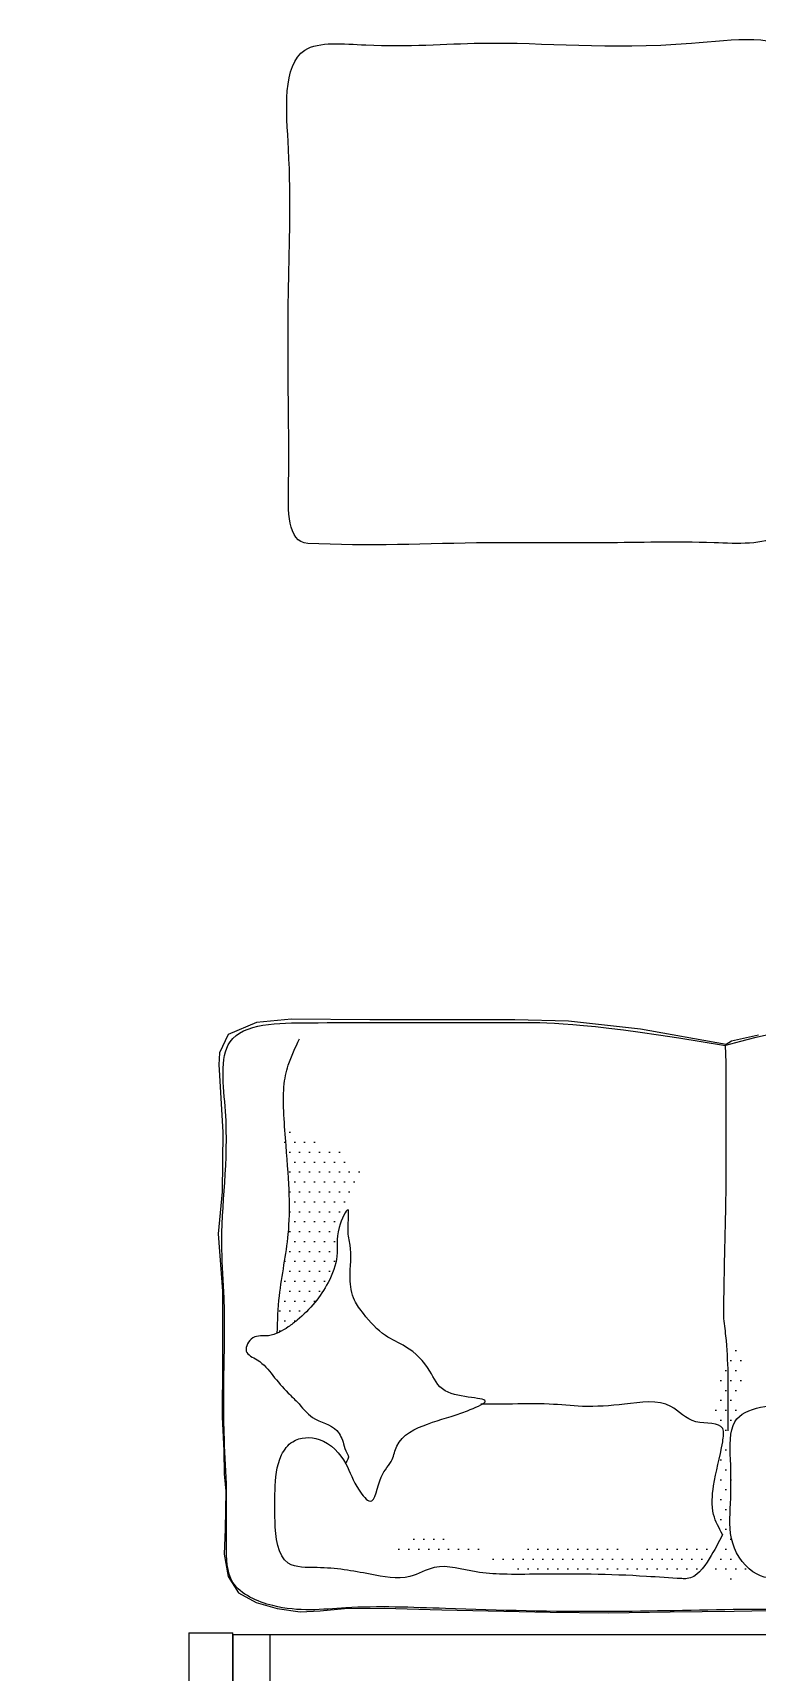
# Model space of a CAD drawing. Header units: millimetres. Extents: x 2377 to 4712, y -254 to 3188.
# Drawn here: x 3126.75 to 3141.9, y 1437.16 to 1471.46 of the extents above; entities that cross this region are included whole.
import ezdxf

# ---------------------------------------------------------------- set-up
doc = ezdxf.new("R2010")
doc.units = ezdxf.units.MM
doc.layers.add('Mobiliario', color=254, linetype='Continuous')
pattern_1 = [(360, (-19453.35559, 15302.65434), (0.1038436605, 0.207687321), [0, -0.207687321])]

msp = doc.modelspace()

# ---------------------------------------------------------------- hatches: boundary and pattern name
at = {"layer": 'Mobiliario', "transparency": 33554687}
h = msp.add_hatch(dxfattribs=at)
h.set_pattern_fill('DOTS', color=256, scale=0.130827, style=0)
h.set_pattern_definition(pattern_1)
edge = h.paths.add_edge_path()
edge.add_spline(control_points=[(3131.861, 1444.251), (3131.942, 1444.286), (3132.086, 1444.378), (3132.356, 1444.579), (3132.655, 1444.88), (3132.953, 1445.318), (3133.169, 1445.888), (3133.056, 1446.326), (3133.3, 1446.831), (3133.337, 1446.835)], knot_values=[3.681648, 3.681648, 3.681648, 3.681648, 3.721851, 3.757198, 3.837171, 3.913615, 4.002995, 4.095118, 4.156003, 4.156003, 4.156003, 4.156003], degree=3, periodic=0)
edge.add_spline(control_points=[(3133.337, 1446.835), (3133.502, 1447.128), (3133.741, 1447.551), (3133.218, 1448.073), (3132.622, 1448.228), (3132.196, 1448.474), (3131.992, 1448.592)], knot_values=[0, 0, 0, 0, 0.131695, 0.189836, 0.306557, 0.413914, 0.413914, 0.413914, 0.413914], degree=3, periodic=0)
edge.add_spline(control_points=[(3131.992, 1448.592), (3131.982, 1448.362), (3132.096, 1447.605), (3132.166, 1446.41), (3131.897, 1445.208), (3131.865, 1444.512), (3131.861, 1444.251)], knot_values=[0.452649, 0.452649, 0.452649, 0.452649, 0.558769, 0.799099, 0.998943, 1.118697, 1.118697, 1.118697, 1.118697], degree=3, periodic=0)
h = msp.add_hatch(dxfattribs=at)
h.set_pattern_fill('DOTS', color=256, scale=0.130827, style=0)
h.set_pattern_definition([(360, (-19452.7511, 15302.65434), (0.1038436605, 0.207687321), [0, -0.207687321])])
edge = h.paths.add_edge_path()
edge.add_spline(control_points=[(3141.155, 1440.041), (3141.127, 1439.866), (3141.087, 1439.623), (3140.945, 1439.413), (3140.899, 1439.36)], knot_values=[0, 0, 0, 0, 0.080563, 0.111589, 0.111589, 0.111589, 0.111589], degree=3, periodic=0)
edge.add_spline(control_points=[(3140.899, 1439.36), (3140.98, 1439.263), (3141.113, 1439.104), (3141.498, 1439.109), (3141.734, 1439.168), (3141.898, 1439.208)], knot_values=[0, 0, 0, 0, 0.054121, 0.08915, 0.167138, 0.167138, 0.167138, 0.167138], degree=3, periodic=0)
edge.add_spline(control_points=[(3141.898, 1439.208), (3141.897, 1439.208), (3141.653, 1439.303), (3141.281, 1439.859), (3141.353, 1440.725), (3141.357, 1441.539), (3141.294, 1442.271), (3141.511, 1442.498), (3141.563, 1442.539)], knot_values=[1.511928, 1.511928, 1.511928, 1.511928, 1.512363, 1.638201, 1.765577, 1.906885, 2.027828, 2.059082, 2.059082, 2.059082, 2.059082], degree=3, periodic=0)
edge.add_spline(control_points=[(3141.563, 1442.539), (3141.537, 1442.643), (3141.499, 1442.796), (3141.529, 1443.05), (3141.627, 1443.287), (3141.539, 1443.61), (3141.611, 1443.884), (3141.585, 1444.058), (3141.578, 1444.109)], knot_values=[0, 0, 0, 0, 0.048558, 0.071367, 0.116584, 0.162079, 0.218878, 0.242488, 0.242488, 0.242488, 0.242488], degree=3, periodic=0)
edge.add_spline(control_points=[(3141.578, 1444.109), (3141.559, 1444.089), (3141.468, 1443.976), (3141.38, 1443.701), (3141.152, 1443.624), (3141.031, 1443.605)], knot_values=[0.818516, 0.818516, 0.818516, 0.818516, 0.831378, 0.885814, 0.938551, 0.938551, 0.938551, 0.938551], degree=3, periodic=0)
edge.add_spline(control_points=[(3141.031, 1443.605), (3141.043, 1443.546), (3141.064, 1443.447), (3141.051, 1443.228), (3141.091, 1443.008), (3141.005, 1442.697), (3141.018, 1442.494), (3141.027, 1442.35)], knot_values=[0, 0, 0, 0, 0.027242, 0.046133, 0.100301, 0.127225, 0.192645, 0.192645, 0.192645, 0.192645], degree=3, periodic=0)
edge.add_spline(control_points=[(3141.027, 1442.35), (3141.085, 1442.332), (3141.203, 1442.263), (3141.103, 1441.726), (3141.119, 1441.177), (3141.09, 1440.515), (3141.136, 1440.179), (3141.155, 1440.041)], knot_values=[0, 0, 0, 0, 0.027981, 0.070374, 0.21186, 0.303711, 0.367692, 0.367692, 0.367692, 0.367692], degree=3, periodic=0)
h = msp.add_hatch(dxfattribs=at)
h.set_pattern_fill('DOTS', color=256, scale=0.130827, style=0)
h.set_pattern_definition(pattern_1)
edge = h.paths.add_edge_path()
edge.add_spline(control_points=[(3140.639, 1439.4), (3140.65, 1439.406), (3140.766, 1439.482), (3141.04, 1439.793), (3140.069, 1439.903), (3139.509, 1439.64), (3138.655, 1439.817), (3137.904, 1439.822), (3136.939, 1439.732), (3135.812, 1439.626), (3134.864, 1440.244), (3134.185, 1439.618), (3135.313, 1439.621), (3135.843, 1439.619), (3136.605, 1439.423), (3136.825, 1439.248), (3136.922, 1439.206)], knot_values=[0.056981, 0.056981, 0.056981, 0.056981, 0.06189, 0.111704, 0.199612, 0.342595, 0.445339, 0.576251, 0.69133, 0.888594, 1.091803, 1.131101, 1.196844, 1.416016, 1.489704, 1.540166, 1.540166, 1.540166, 1.540166], degree=3, periodic=0)
edge.add_spline(control_points=[(3136.922, 1439.206), (3137.054, 1439.206), (3137.283, 1439.209), (3137.512, 1439.211), (3137.609, 1439.212)], knot_values=[0.718639, 0.718639, 0.718639, 0.718639, 0.779129, 0.823446, 0.823446, 0.823446, 0.823446], degree=3, periodic=0)
edge.add_spline(control_points=[(3137.609, 1439.212), (3137.648, 1439.219), (3137.942, 1439.272), (3138.755, 1439.28), (3139.788, 1439.174), (3140.409, 1439.229), (3140.854, 1439.363), (3140.697, 1439.394), (3140.639, 1439.4)], knot_values=[1.646059, 1.646059, 1.646059, 1.646059, 1.663729, 1.776794, 2.033298, 2.084002, 2.130605, 2.148665, 2.148665, 2.148665, 2.148665], degree=3, periodic=0)

# ---------------------------------------------------------------- linework, layer by layer
at = {"transparency": 33554687}
for p, q in [((3164.455, 1437.941), (3130.933, 1437.941)), ((3131.705, 1437.941), (3130.933, 1437.941)), ((3130.933, 1437.941), (3130.933, 1436.082)), ((3131.705, 1437.941), (3131.705, 1436.082))]:
    msp.add_line(p, q, dxfattribs=at)
at = {"layer": 'Mobiliario', "transparency": 33554687}
for p, q in [((3130.012, 1437.98), (3130.012, 1418.165)), ((3130.012, 1437.98), (3130.933, 1437.98)), ((3130.933, 1418.25), (3130.933, 1437.98))]:
    msp.add_line(p, q, dxfattribs=at)
msp.add_lwpolyline([(3141.927, 1450.49), (3141.36, 1450.366), (3141.249, 1450.296), (3139.458, 1450.615), (3137.951, 1450.781), (3136.826, 1450.809), (3133.798, 1450.809), (3132.158, 1450.823), (3131.425, 1450.754), (3130.831, 1450.504), (3130.651, 1450.117), (3130.637, 1449.868), (3130.648, 1449.766), (3130.726, 1448.46), (3130.706, 1447.211), (3130.628, 1446.334), (3130.719, 1445.13), (3130.719, 1444.82), (3130.719, 1443.646), (3130.708, 1442.503), (3130.74, 1441.788), (3130.751, 1441.308), (3130.783, 1440.945), (3130.772, 1440.155), (3130.751, 1439.631), (3130.836, 1439.162), (3131.05, 1438.82), (3131.423, 1438.617), (3131.86, 1438.489), (3132.34, 1438.425), (3132.756, 1438.446), (3133.268, 1438.489), (3134.095, 1438.498), (3135.3, 1438.465), (3137.566, 1438.412), (3138.788, 1438.402), (3140.078, 1438.423), (3141.416, 1438.434), (3142.515, 1438.455)], dxfattribs=at)
msp.add_arc((3134.038, 1436.711), 18.978, 177.1933, 257.7541, dxfattribs=at)
for points, knots in [([(3132.497, 1460.779), (3133.75, 1460.712), (3135.803, 1460.82), (3138.69, 1460.771), (3140.575, 1460.832), (3142.897, 1460.684), (3142.592, 1463.519), (3142.791, 1466.153), (3142.456, 1468.626), (3143.068, 1471.56), (3139.381, 1471.022), (3136.785, 1471.359), (3134.194, 1471.129), (3131.899, 1471.376), (3132.185, 1468.525), (3132.074, 1466.316), (3132.092, 1463.766), (3132.111, 1462.239), (3132.067, 1460.802), (3132.497, 1460.779)], [0, 0, 0, 0, 0.719207, 1.185123, 1.623221, 1.882344, 2.294476, 2.839161, 3.527479, 3.805394, 4.222639, 5.064068, 5.523087, 5.767366, 6.168784, 6.717668, 7.231813, 7.509729, 7.756273, 7.756273, 7.756273, 7.756273]), ([(3151.55, 1438.42), (3151.23, 1438.395), (3149.803, 1438.46), (3147.646, 1438.476), (3144.564, 1438.462), (3141.549, 1438.487), (3138.557, 1438.397), (3135.827, 1438.469), (3133.451, 1438.565), (3132.04, 1438.374), (3130.803, 1438.911), (3130.79, 1440.036), (3130.817, 1441.016), (3130.728, 1442.293), (3130.749, 1443.585), (3130.774, 1444.859), (3130.63, 1446.68), (3130.934, 1448.235), (3130.532, 1450.736), (3133.059, 1450.754), (3134.787, 1450.754), (3136.762, 1450.754), (3138.372, 1450.754), (3141.237, 1450.274)], [0.735142, 0.735142, 0.735142, 0.735142, 0.801944, 1.006538, 1.278115, 1.486206, 1.701351, 1.959422, 2.118136, 2.234578, 2.302688, 2.360055, 2.458724, 2.53985, 2.649091, 2.754807, 2.832413, 3.059351, 3.172115, 3.306557, 3.521702, 3.635058, 3.739936, 3.739936, 3.739936, 3.739936]), ([(3151.945, 1450.75), (3148.992, 1450.754), (3148.463, 1450.754), (3147.599, 1450.754), (3146.464, 1450.754), (3144.522, 1450.754), (3142.928, 1450.754), (3141.237, 1450.274)], [0.5015608, 0.5015608, 0.5015608, 0.5015608, 0.5535628, 0.6214641, 0.6997888, 0.813042, 1.0655394, 1.0655394, 1.0655394, 1.0655394]), ([(3131.861, 1444.251), (3131.865, 1444.512), (3131.897, 1445.208), (3132.166, 1446.41), (3132.094, 1447.636), (3131.951, 1449.324), (3132.095, 1449.92), (3132.239, 1450.23), (3132.323, 1450.412)], [0.4526492, 0.4526492, 0.4526492, 0.4526492, 0.5724028, 0.7722474, 1.0125768, 1.1328971, 1.1980407, 1.2899035, 1.2899035, 1.2899035, 1.2899035]), ([(3141.198, 1444.61), (3141.204, 1445.031), (3141.217, 1445.982), (3141.262, 1447.452), (3141.245, 1448.755), (3141.257, 1449.698), (3141.241, 1450.122), (3141.237, 1450.274)], [0, 0, 0, 0, 0.0963485, 0.217519, 0.3362423, 0.3943926, 0.4332617, 0.4332617, 0.4332617, 0.4332617]), ([(3141.176, 1440.041), (3141.09, 1439.876), (3140.912, 1439.533), (3140.607, 1439.102), (3140.107, 1439.127), (3139.447, 1439.176), (3138.442, 1439.218), (3137.443, 1439.212), (3136.638, 1439.2), (3135.918, 1439.24), (3135.24, 1439.475), (3134.557, 1439.053), (3133.689, 1439.238), (3132.906, 1439.371), (3131.888, 1439.326), (3131.802, 1440.265), (3131.808, 1440.987), (3131.848, 1441.601), (3132.2, 1442.076), (3132.847, 1442.102), (3133.333, 1441.557), (3133.463, 1441.079), (3133.899, 1440.54), (3133.968, 1441.289), (3134.281, 1441.543), (3134.36, 1442.083), (3135.078, 1442.406), (3135.609, 1442.526), (3136.56, 1442.927), (3135.295, 1442.868), (3135.062, 1443.538), (3134.631, 1443.961), (3134.053, 1444.197), (3133.728, 1444.575), (3133.429, 1444.968), (3133.357, 1445.475), (3133.434, 1446), (3133.307, 1446.403), (3133.411, 1447.058), (3133.054, 1446.33), (3133.169, 1445.888), (3132.953, 1445.318), (3132.655, 1444.88), (3132.356, 1444.579), (3132.035, 1444.34), (3131.729, 1444.156), (3131.337, 1444.237), (3131.117, 1443.839), (3131.529, 1443.681), (3131.768, 1443.36), (3132.033, 1443.048), (3132.329, 1442.775), (3132.589, 1442.412), (3133.099, 1442.332), (3133.246, 1441.971), (3133.283, 1441.786), (3133.377, 1441.664), (3133.326, 1441.588), (3133.287, 1441.532)], [0, 0, 0, 0, 0.044307, 0.091739, 0.100161, 0.156702, 0.244649, 0.329296, 0.385727, 0.428198, 0.49558, 0.536858, 0.600441, 0.685746, 0.732135, 0.802354, 0.851688, 0.909055, 0.936587, 0.979057, 1.036449, 1.083735, 1.108664, 1.15125, 1.184502, 1.206791, 1.267453, 1.334367, 1.365908, 1.431792, 1.471984, 1.526827, 1.563132, 1.612989, 1.638407, 1.674345, 1.727204, 1.752122, 1.783837, 1.815361, 1.861307, 1.905885, 1.944012, 1.983898, 2.001527, 2.036259, 2.061197, 2.084841, 2.107417, 2.142317, 2.17979, 2.199733, 2.234633, 2.278817, 2.30246, 2.317671, 2.322373, 2.335559, 2.335559, 2.335559, 2.335559]), ([(3152.116, 1439.79), (3152.045, 1439.549), (3151.922, 1439.134), (3150.602, 1438.752), (3148.889, 1439.119), (3146.605, 1439.194), (3144.768, 1439.092), (3143.236, 1439.312), (3141.973, 1438.913), (3141.276, 1439.846), (3141.356, 1440.73), (3141.349, 1441.534), (3141.287, 1442.727), (3142.736, 1442.758), (3143.8, 1442.829), (3144.711, 1442.168), (3145.572, 1442.574), (3146.327, 1442.419), (3146.987, 1442.176), (3147.257, 1441.398), (3147.349, 1440.912), (3147.254, 1440.067), (3147.643, 1440.834), (3147.895, 1441.445), (3148.916, 1441.864), (3149.751, 1442.408), (3150.186, 1443.285), (3151.621, 1442.815), (3150.742, 1443.604), (3150.665, 1444.359), (3149.691, 1444.514), (3149.308, 1445.072), (3149.27, 1446.268), (3149.069, 1444.936), (3148.249, 1444.704), (3147.195, 1444.659), (3147.422, 1443.011), (3147.292, 1443.7), (3146.776, 1443.584), (3146.468, 1443.229), (3146.026, 1443.074), (3145.212, 1443.068), (3146.444, 1442.589), (3146.942, 1442.176), (3147.286, 1441.514), (3147.207, 1440.888), (3147.215, 1440.519), (3147.218, 1440.365)], [0, 0, 0, 0, 0.053113, 0.091607, 0.292925, 0.451796, 0.614036, 0.709329, 0.81185, 0.874612, 0.93814, 1.008618, 1.068938, 1.171868, 1.260323, 1.325157, 1.403467, 1.453345, 1.500656, 1.555824, 1.619645, 1.647836, 1.681088, 1.737922, 1.832866, 1.903383, 1.968393, 2.038933, 2.079125, 2.153479, 2.207193, 2.270738, 2.317088, 2.377311, 2.43417, 2.516413, 2.579941, 2.598921, 2.62361, 2.674462, 2.707919, 2.736355, 2.810739, 2.85589, 2.914231, 2.963565, 2.998804, 2.998804, 2.998804, 2.998804]), ([(3141.29, 1442.207), (3141.29, 1442.438), (3141.289, 1442.838), (3141.296, 1443.501), (3141.261, 1444.072), (3141.214, 1444.472), (3141.198, 1444.61)], [0, 0, 0, 0, 0.0528583, 0.0916214, 0.1516312, 0.1835417, 0.1835417, 0.1835417, 0.1835417]), ([(3141.176, 1440.041), (3141.1, 1440.176), (3140.924, 1440.488), (3140.984, 1441.195), (3141.14, 1441.713), (3141.243, 1442.42), (3140.52, 1442.291), (3140.053, 1442.904), (3139.129, 1442.754), (3138.309, 1442.695), (3137.488, 1442.791), (3136.81, 1442.764), (3136.332, 1442.768), (3136.147, 1442.768), (3136.116, 1442.768)], [0, 0, 0, 0, 0.0348335, 0.0806442, 0.1525795, 0.1737229, 0.2176359, 0.2647711, 0.338623, 0.4057285, 0.4587502, 0.5257624, 0.5610325, 0.5680864, 0.5680864, 0.5680864, 0.5680864])]:
    msp.add_open_spline(points, degree=3, knots=knots, dxfattribs=at)

doc.saveas('drawing.dxf')
